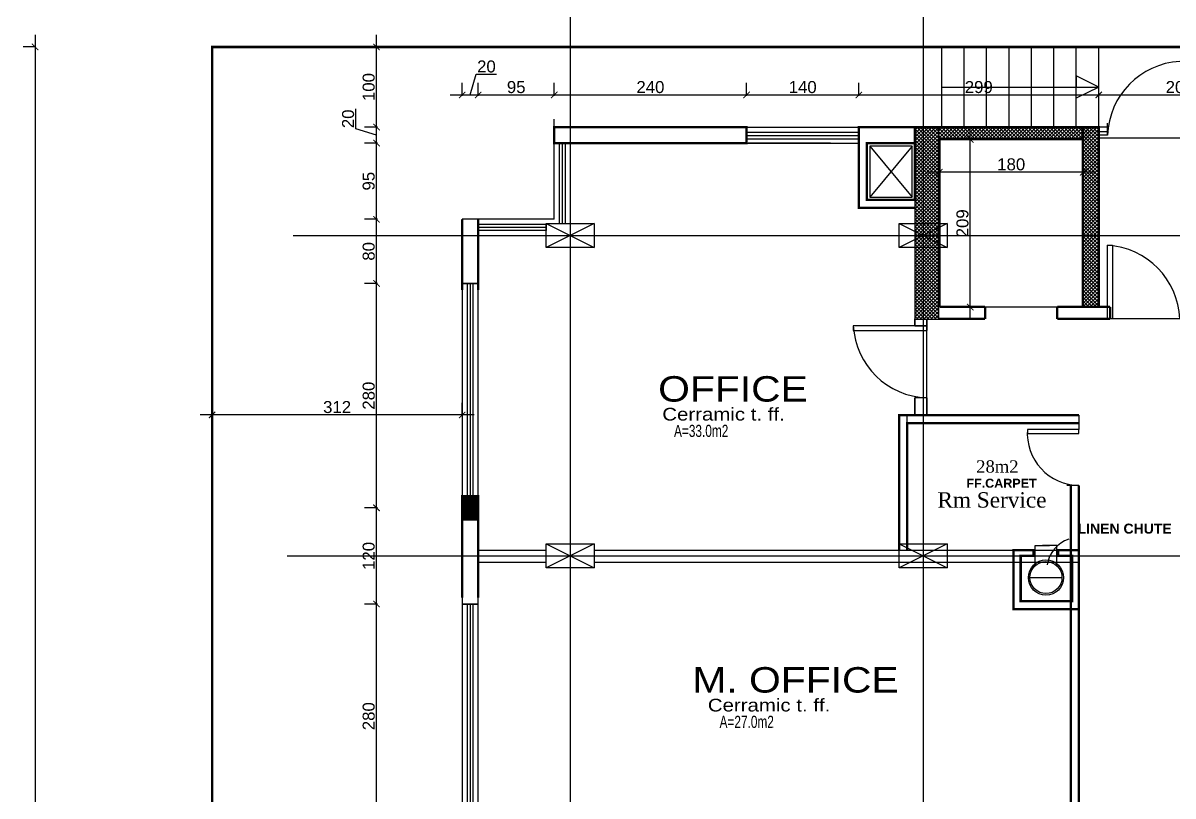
# Model space of a CAD drawing. Extents: x 250879 to 348495, y -51522 to -9360.
# Drawn here: x 316055 to 317490, y -41272 to -40307 of the extents above; entities that cross this region are included whole.
import ezdxf

# ---------------------------------------------------------------- set-up
doc = ezdxf.new("R2010")
doc.units = 0
doc.layers.get('0').update_dxf_attribs({"linetype": 'CONTINUOUS'})
doc.layers.get('DEFPOINTS').update_dxf_attribs({"color": 9, "linetype": 'CONTINUOUS'})
doc.layers.add('A-text finishing', color=6, linetype='CONTINUOUS', lineweight=13)
doc.layers.add('A-text function', color=30, linetype='CONTINUOUS', lineweight=20)
for name, color, linetype in [('AXIS', 1, 'CONTINUOUS'), ('COLUMN', 5, 'CONTINUOUS'), ('FURNITURE', 4, 'CONTINUOUS'), ('HATCH', 8, 'CONTINUOUS'), ('TEXT', 3, 'CONTINUOUS'), ('WALL', 7, 'CONTINUOUS'), ('WALL1', 2, 'CONTINUOUS')]:
    doc.layers.add(name, color=color, linetype=linetype)
doc.styles.add('ARIAL', font='BOD_CR.TTF', dxfattribs={"width": 1.199999999999999})
doc.styles.get("Standard").update_dxf_attribs({"font": 'sanss___.ttf', "height": 15})
doc.styles.add('style2', font='romantic.ttf', dxfattribs={"height": 50})
doc.styles.add('STYLE4', font='arialbd.ttf', dxfattribs={"height": 0.2})
doc.dimstyles.new('STANDARD$0', dxfattribs={"dimscale": 0, "dimtxt": 12, "dimasz": 8, "dimexe": 15, "dimexo": 0.0625, "dimgap": 2, "dimtad": 1, "dimdec": 0, "dimzin": 0, "dimdsep": 46, "dimtxsty": 'Standard', "dimblk1": 'ARCHTICK', "dimblk2": 'ARCHTICK', "dimsah": 1, "dimcen": 0.09, "dimdle": 15, "dimclrd": 3, "dimclre": 3, "dimclrt": 3, "dimazin": 0, "dimtfac": 1, "dimtdec": 0, "dimtofl": 0, "dimtmove": 1, "dimatfit": 3, "dimldrblk": 'ARCHTICK', "dimfxl": 1.045499999999997, "dimfxlon": 1, "dimtolj": 1, "dimtzin": 0, "dimarcsym": 0})

# ---------------------------------------------------------------- blocks, each defined once
blk = doc.blocks.new('COLUMN')
at = {"layer": 'AXIS'}
for p, q in [((236924.6994773077, -9644.256519553426), (236984.6994773077, -9674.256519553426)), ((236984.6994773077, -9644.256519553426), (236924.6994773077, -9674.256519553426))]:
    blk.add_line(p, q, dxfattribs=at)
at = {"layer": 'COLUMN'}
blk.add_lwpolyline([(236924.6994773077, -9644.256519553426), (236984.6994773077, -9644.256519553426), (236984.6994773077, -9674.256519553426), (236924.6994773077, -9674.256519553426)], close=True, dxfattribs=at)
blk = doc.blocks.new('AXISG')
at = {"layer": 'AXIS'}
for p, q in [((305954.8837600994, -19949.16446858895), (305954.8837600994, -23524.12586554483)), ((306395.3606382518, -19949.16446858895), (306395.3606382518, -23531.69156735711)), ((305609.1874572025, -20292.8329642961), (307936.9012656476, -20292.8329642961)), ((305601.3768088833, -20692.8329642961), (307936.9012656476, -20692.8329642961))]:
    blk.add_line(p, q, dxfattribs=at)
at = {"layer": 'WALL', "linetype": 'Continuous'}
for p in [(69000.18428279168, -10633.57644474268), (69440.66116094415, -10633.57644474268), (69000.18428279168, -11033.57644474268), (69440.66116094415, -11033.57644474268)]:
    blk.add_blockref('COLUMN', p, dxfattribs=at)
blk = doc.blocks.new('_ARCHTICK')
at = {"color": 0, "linetype": 'ByBlock', "const_width": 0.15}
blk.add_lwpolyline([(-0.5, -0.5), (0.5, 0.5)], dxfattribs=at)
blk = doc.blocks.new('*D1648')
at = {"layer": 'DEFPOINTS', "color": 0, "linetype": 'Continuous', "transparency": 16777216}
for p in [(317227.9856505175, -40452.35892066053), (317237.1941609024, -40452.35892066053), (317227.9856505175, -40661.41384755042)]:
    blk.add_point(p, dxfattribs=at)
at = {"layer": 'WALL', "color": 3, "linetype": 'Continuous', "lineweight": -2, "transparency": 16777216}
for p, q in [((317237.1941609024, -40676.41384755042), (317237.1941609024, -40437.35892066053)), ((317236.1486609024, -40452.35892066053), (317252.1941609024, -40452.35892066053)), ((317236.1486609024, -40661.41384755042), (317252.1941609024, -40661.41384755042))]:
    blk.add_line(p, q, dxfattribs=at)
at = {"layer": 'WALL', "color": 3, "linetype": 'Continuous', "lineweight": -2, "transparency": 16777216, "xscale": 8, "yscale": 8, "zscale": 8}
for p, rotation in [((317237.1941609024, -40452.35892066053), 90), ((317237.1941609024, -40661.41384755042), 270)]:
    blk.add_blockref('_ARCHTICK', p, dxfattribs=dict(at, rotation=rotation))
at = {"layer": 'WALL', "color": 3, "linetype": 'Continuous', "transparency": 16777216, "insert": (317227.4678234538, -40556.88638410543), "char_height": 15, "attachment_point": 5, "rotation": 90}
blk.add_mtext('\\A1;209', dxfattribs=at)
blk = doc.blocks.new('*D1649')
at = {"layer": 'DEFPOINTS', "color": 0, "linetype": 'Continuous', "transparency": 16777216}
for p in [(317198.3882890585, -40483.25682378446), (317198.3882890585, -40493.11784974261), (317378.1564655611, -40483.25682378446)]:
    blk.add_point(p, dxfattribs=at)
at = {"layer": 'WALL', "color": 3, "linetype": 'Continuous', "lineweight": -2, "transparency": 16777216}
for p, q in [((317393.1564655611, -40493.11784974261), (317183.3882890585, -40493.11784974261)), ((317198.3882890585, -40492.07234974261), (317198.3882890585, -40508.11784974261)), ((317378.1564655611, -40492.07234974261), (317378.1564655611, -40508.11784974261))]:
    blk.add_line(p, q, dxfattribs=at)
at = {"layer": 'WALL', "color": 3, "linetype": 'Continuous', "lineweight": -2, "transparency": 16777216, "xscale": 8, "yscale": 8, "zscale": 8, "rotation": 180}
blk.add_blockref('_ARCHTICK', (317198.3882890585, -40493.11784974261), dxfattribs=at)
at = {"layer": 'WALL', "color": 3, "linetype": 'Continuous', "lineweight": -2, "transparency": 16777216, "xscale": 8, "yscale": 8, "zscale": 8}
blk.add_blockref('_ARCHTICK', (317378.1564655611, -40493.11784974261), dxfattribs=at)
at = {"layer": 'WALL', "color": 3, "linetype": 'Continuous', "transparency": 16777216, "insert": (317288.2723773098, -40483.39151229405), "char_height": 15, "attachment_point": 5}
blk.add_mtext('\\A1;180', dxfattribs=at)
blk = doc.blocks.new('*D23')
at = {"layer": 'DEFPOINTS', "color": 0, "linetype": 'Continuous', "transparency": 16777216}
for p in [(157318.4182129309, -32835.69352747884), (157097.4074826122, -36546.69352747884), (157318.4182129309, -36546.69352747884)]:
    blk.add_point(p, dxfattribs=at)
at = {"layer": 'WALL', "color": 3, "linetype": 'Continuous', "lineweight": -2, "transparency": 16777216}
for p, q in [((157097.4074826122, -32820.69352747884), (157097.4074826122, -36561.69352747884)), ((157098.4529826122, -32835.69352747884), (157082.4074826122, -32835.69352747884)), ((157098.4529826122, -36546.69352747884), (157082.4074826122, -36546.69352747884))]:
    blk.add_line(p, q, dxfattribs=at)
at = {"layer": 'WALL', "color": 3, "linetype": 'Continuous', "lineweight": -2, "transparency": 16777216, "xscale": 8, "yscale": 8, "zscale": 8}
for p, rotation in [((157097.4074826122, -32835.69352747884), 90), ((157097.4074826122, -36546.69352747884), 270)]:
    blk.add_blockref('_ARCHTICK', p, dxfattribs=dict(at, rotation=rotation))
at = {"layer": 'WALL', "color": 3, "linetype": 'Continuous', "transparency": 16777216, "insert": (157087.6708570978, -34691.19352747881), "char_height": 15, "attachment_point": 5, "rotation": 90}
blk.add_mtext('\\A1;3711', dxfattribs=at)
blk = doc.blocks.new('*D1758')
at = {"layer": 'DEFPOINTS', "color": 0, "linetype": 'Continuous', "transparency": 16777216}
for p in [(316290.7950943215, -40796.00127668099), (316290.7950943215, -40797.49291536831), (316602.8991116608, -40797.49291536831)]:
    blk.add_point(p, dxfattribs=at)
at = {"layer": 'WALL', "color": 3, "linetype": 'Continuous', "lineweight": -2, "transparency": 16777216}
for p, q in [((316290.7950943215, -40797.04677668099), (316290.7950943215, -40781.00127668099)), ((316602.8991116608, -40797.04677668099), (316602.8991116608, -40781.00127668099)), ((316617.8991116608, -40796.00127668099), (316275.7950943215, -40796.00127668099))]:
    blk.add_line(p, q, dxfattribs=at)
at = {"layer": 'WALL', "color": 3, "linetype": 'Continuous', "lineweight": -2, "transparency": 16777216, "xscale": 8, "yscale": 8, "zscale": 8, "rotation": 180}
blk.add_blockref('_ARCHTICK', (316290.7950943215, -40796.00127668099), dxfattribs=at)
at = {"layer": 'WALL', "color": 3, "linetype": 'Continuous', "lineweight": -2, "transparency": 16777216, "xscale": 8, "yscale": 8, "zscale": 8}
blk.add_blockref('_ARCHTICK', (316602.8991116608, -40796.00127668099), dxfattribs=at)
at = {"layer": 'WALL', "color": 3, "linetype": 'Continuous', "transparency": 16777216, "insert": (316446.8471029912, -40786.26465116659), "char_height": 15, "attachment_point": 5}
blk.add_mtext('\\A1;312', dxfattribs=at)
blk = doc.blocks.new('*D1790')
at = {"layer": 'DEFPOINTS', "color": 0, "linetype": 'Continuous', "transparency": 16777216}
for p in [(316496.0430378108, -41031.99816644727), (316602.8991116615, -41031.99816644727), (316602.8991116611, -41311.99816644727)]:
    blk.add_point(p, dxfattribs=at)
at = {"layer": 'WALL', "color": 3, "linetype": 'Continuous', "lineweight": -2, "transparency": 16777216}
for p, q in [((316496.0430378108, -41326.99816644727), (316496.0430378108, -41016.99816644727)), ((316497.0885378108, -41031.99816644727), (316481.0430378108, -41031.99816644727)), ((316497.0885378108, -41311.99816644727), (316481.0430378108, -41311.99816644727))]:
    blk.add_line(p, q, dxfattribs=at)
at = {"layer": 'WALL', "color": 3, "linetype": 'Continuous', "lineweight": -2, "transparency": 16777216, "xscale": 8, "yscale": 8, "zscale": 8}
for p, rotation in [((316496.0430378108, -41031.99816644727), 90), ((316496.0430378108, -41311.99816644727), 270)]:
    blk.add_blockref('_ARCHTICK', p, dxfattribs=dict(at, rotation=rotation))
at = {"layer": 'WALL', "color": 3, "linetype": 'Continuous', "transparency": 16777216, "insert": (316486.3167003622, -41171.99816644721), "char_height": 15, "attachment_point": 5, "rotation": 90}
blk.add_mtext('\\A1;280', dxfattribs=at)
blk = doc.blocks.new('*D1791')
at = {"layer": 'DEFPOINTS', "color": 0, "linetype": 'Continuous', "transparency": 16777216}
for p in [(316496.0430378108, -40911.99816644727), (316602.8991116618, -40911.99816644727), (316602.8991116615, -41031.99816644727)]:
    blk.add_point(p, dxfattribs=at)
at = {"layer": 'WALL', "color": 3, "linetype": 'Continuous', "lineweight": -2, "transparency": 16777216}
for p, q in [((316496.0430378108, -41046.99816644727), (316496.0430378108, -40896.99816644727)), ((316497.0885378108, -40911.99816644727), (316481.0430378108, -40911.99816644727)), ((316497.0885378108, -41031.99816644727), (316481.0430378108, -41031.99816644727))]:
    blk.add_line(p, q, dxfattribs=at)
at = {"layer": 'WALL', "color": 3, "linetype": 'Continuous', "lineweight": -2, "transparency": 16777216, "xscale": 8, "yscale": 8, "zscale": 8}
for p, rotation in [((316496.0430378108, -40911.99816644727), 90), ((316496.0430378108, -41031.99816644727), 270)]:
    blk.add_blockref('_ARCHTICK', p, dxfattribs=dict(at, rotation=rotation))
at = {"layer": 'WALL', "color": 3, "linetype": 'Continuous', "transparency": 16777216, "insert": (316486.3167003622, -40971.99816644721), "char_height": 15, "attachment_point": 5, "rotation": 90}
blk.add_mtext('\\A1;120', dxfattribs=at)
blk = doc.blocks.new('*D1792')
at = {"layer": 'DEFPOINTS', "color": 0, "linetype": 'Continuous', "transparency": 16777216}
for p in [(316496.0430378108, -40631.99816644727), (316602.8991116622, -40631.99816644727), (316602.8991116618, -40911.99816644727)]:
    blk.add_point(p, dxfattribs=at)
at = {"layer": 'WALL', "color": 3, "linetype": 'Continuous', "lineweight": -2, "transparency": 16777216}
for p, q in [((316496.0430378108, -40926.99816644727), (316496.0430378108, -40616.99816644727)), ((316497.0885378108, -40631.99816644727), (316481.0430378108, -40631.99816644727)), ((316497.0885378108, -40911.99816644727), (316481.0430378108, -40911.99816644727))]:
    blk.add_line(p, q, dxfattribs=at)
at = {"layer": 'WALL', "color": 3, "linetype": 'Continuous', "lineweight": -2, "transparency": 16777216, "xscale": 8, "yscale": 8, "zscale": 8}
for p, rotation in [((316496.0430378108, -40631.99816644727), 90), ((316496.0430378108, -40911.99816644727), 270)]:
    blk.add_blockref('_ARCHTICK', p, dxfattribs=dict(at, rotation=rotation))
at = {"layer": 'WALL', "color": 3, "linetype": 'Continuous', "transparency": 16777216, "insert": (316486.3167003622, -40771.99816644721), "char_height": 15, "attachment_point": 5, "rotation": 90}
blk.add_mtext('\\A1;280', dxfattribs=at)
blk = doc.blocks.new('*D1793')
at = {"layer": 'DEFPOINTS', "color": 0, "linetype": 'Continuous', "transparency": 16777216}
for p in [(316496.0430378108, -40551.83358018238), (316602.8991116608, -40551.83358018238), (316602.8991116622, -40631.99816644727)]:
    blk.add_point(p, dxfattribs=at)
at = {"layer": 'WALL', "color": 3, "linetype": 'Continuous', "lineweight": -2, "transparency": 16777216}
for p, q in [((316496.0430378108, -40646.99816644727), (316496.0430378108, -40536.83358018238)), ((316497.0885378108, -40551.83358018238), (316481.0430378108, -40551.83358018238)), ((316497.0885378108, -40631.99816644727), (316481.0430378108, -40631.99816644727))]:
    blk.add_line(p, q, dxfattribs=at)
at = {"layer": 'WALL', "color": 3, "linetype": 'Continuous', "lineweight": -2, "transparency": 16777216, "xscale": 8, "yscale": 8, "zscale": 8}
for p, rotation in [((316496.0430378108, -40551.83358018238), 90), ((316496.0430378108, -40631.99816644727), 270)]:
    blk.add_blockref('_ARCHTICK', p, dxfattribs=dict(at, rotation=rotation))
at = {"layer": 'WALL', "color": 3, "linetype": 'Continuous', "transparency": 16777216, "insert": (316486.3167003622, -40591.91587331477), "char_height": 15, "attachment_point": 5, "rotation": 90}
blk.add_mtext('\\A1;80', dxfattribs=at)
blk = doc.blocks.new('*D1794')
at = {"layer": 'DEFPOINTS', "color": 0, "linetype": 'Continuous', "transparency": 16777216}
for p in [(316496.0430378108, -40456.8335801826), (316717.899111661, -40456.8335801826), (316602.8991116608, -40551.83358018238)]:
    blk.add_point(p, dxfattribs=at)
at = {"layer": 'WALL', "color": 3, "linetype": 'Continuous', "lineweight": -2, "transparency": 16777216}
for p, q in [((316496.0430378108, -40566.83358018238), (316496.0430378108, -40441.8335801826)), ((316497.0885378108, -40456.8335801826), (316481.0430378108, -40456.8335801826)), ((316497.0885378108, -40551.83358018238), (316481.0430378108, -40551.83358018238))]:
    blk.add_line(p, q, dxfattribs=at)
at = {"layer": 'WALL', "color": 3, "linetype": 'Continuous', "lineweight": -2, "transparency": 16777216, "xscale": 8, "yscale": 8, "zscale": 8}
for p, rotation in [((316496.0430378108, -40456.8335801826), 90), ((316496.0430378108, -40551.83358018238), 270)]:
    blk.add_blockref('_ARCHTICK', p, dxfattribs=dict(at, rotation=rotation))
at = {"layer": 'WALL', "color": 3, "linetype": 'Continuous', "transparency": 16777216, "insert": (316486.3167003622, -40504.33358018244), "char_height": 15, "attachment_point": 5, "rotation": 90}
blk.add_mtext('\\A1;95', dxfattribs=at)
blk = doc.blocks.new('*D1795')
at = {"layer": 'DEFPOINTS', "color": 0, "linetype": 'Continuous', "transparency": 16777216}
for p in [(316496.0430378108, -40436.83358018252), (316717.899111661, -40436.83358018252), (316717.899111661, -40456.8335801826)]:
    blk.add_point(p, dxfattribs=at)
at = {"layer": 'WALL', "color": 3, "linetype": 'Continuous', "lineweight": -2, "transparency": 16777216}
for p, q in [((316470.3167003622, -40439.11567894799), (316470.3167003622, -40413.92226331013)), ((316496.0430378108, -40471.8335801826), (316496.0430378108, -40421.83358018252)), ((316496.0430378108, -40446.83358018256), (316470.3167003622, -40439.11567894799)), ((316497.0885378108, -40436.83358018252), (316481.0430378108, -40436.83358018252)), ((316497.0885378108, -40456.8335801826), (316481.0430378108, -40456.8335801826))]:
    blk.add_line(p, q, dxfattribs=at)
at = {"layer": 'WALL', "color": 3, "linetype": 'Continuous', "lineweight": -2, "transparency": 16777216, "xscale": 8, "yscale": 8, "zscale": 8}
for p, rotation in [((316496.0430378108, -40436.83358018252), 90), ((316496.0430378108, -40456.8335801826), 270)]:
    blk.add_blockref('_ARCHTICK', p, dxfattribs=dict(at, rotation=rotation))
at = {"layer": 'WALL', "color": 3, "linetype": 'Continuous', "transparency": 16777216, "insert": (316460.5903629136, -40426.51897112901), "char_height": 15, "attachment_point": 5, "rotation": 90}
blk.add_mtext('\\A1;20', dxfattribs=at)
blk = doc.blocks.new('*D1796')
at = {"layer": 'DEFPOINTS', "color": 0, "linetype": 'Continuous', "transparency": 16777216}
for p in [(316496.0430378108, -40336.8335801827), (316628.0961344793, -40336.8335801827), (316717.899111661, -40436.83358018252)]:
    blk.add_point(p, dxfattribs=at)
at = {"layer": 'WALL', "color": 3, "linetype": 'Continuous', "lineweight": -2, "transparency": 16777216}
for p, q in [((316496.0430378108, -40451.83358018252), (316496.0430378108, -40321.8335801827)), ((316497.0885378108, -40336.8335801827), (316481.0430378108, -40336.8335801827)), ((316497.0885378108, -40436.83358018252), (316481.0430378108, -40436.83358018252))]:
    blk.add_line(p, q, dxfattribs=at)
at = {"layer": 'WALL', "color": 3, "linetype": 'Continuous', "lineweight": -2, "transparency": 16777216, "xscale": 8, "yscale": 8, "zscale": 8}
for p, rotation in [((316496.0430378108, -40336.8335801827), 90), ((316496.0430378108, -40436.83358018252), 270)]:
    blk.add_blockref('_ARCHTICK', p, dxfattribs=dict(at, rotation=rotation))
at = {"layer": 'WALL', "color": 3, "linetype": 'Continuous', "transparency": 16777216, "insert": (316486.3167003622, -40386.83358018256), "char_height": 15, "attachment_point": 5, "rotation": 90}
blk.add_mtext('\\A1;100', dxfattribs=at)
blk = doc.blocks.new('*D1797')
at = {"layer": 'DEFPOINTS', "color": 0, "linetype": 'Continuous', "transparency": 16777216}
for p in [(316622.8991116622, -40396.68638976718), (316602.8991116622, -40551.83358018089), (316622.8991116622, -40551.83358018077)]:
    blk.add_point(p, dxfattribs=at)
at = {"layer": 'WALL', "color": 3, "linetype": 'Continuous', "lineweight": -2, "transparency": 16777216}
for p, q in [((316612.8991116622, -40396.68638976718), (316620.6170128967, -40370.96005231862)), ((316620.6170128967, -40370.96005231862), (316645.8104285346, -40370.96005231862)), ((316602.8991116622, -40397.73188976718), (316602.8991116622, -40381.68638976718)), ((316622.8991116622, -40397.73188976718), (316622.8991116622, -40381.68638976718)), ((316587.8991116622, -40396.68638976718), (316637.8991116622, -40396.68638976718))]:
    blk.add_line(p, q, dxfattribs=at)
at = {"layer": 'WALL', "color": 3, "linetype": 'Continuous', "lineweight": -2, "transparency": 16777216, "xscale": 8, "yscale": 8, "zscale": 8, "rotation": 180}
blk.add_blockref('_ARCHTICK', (316602.8991116622, -40396.68638976718), dxfattribs=at)
at = {"layer": 'WALL', "color": 3, "linetype": 'Continuous', "lineweight": -2, "transparency": 16777216, "xscale": 8, "yscale": 8, "zscale": 8}
blk.add_blockref('_ARCHTICK', (316622.8991116622, -40396.68638976718), dxfattribs=at)
at = {"layer": 'WALL', "color": 3, "linetype": 'Continuous', "transparency": 16777216, "insert": (316633.2137207157, -40361.23371487005), "char_height": 15, "attachment_point": 5}
blk.add_mtext('\\A1;20', dxfattribs=at)
blk = doc.blocks.new('*D1798')
at = {"layer": 'DEFPOINTS', "color": 0, "linetype": 'Continuous', "transparency": 16777216}
for p in [(316717.899111661, -40396.68638976718), (316717.899111661, -40436.83358018252), (316622.8991116622, -40551.83358018077)]:
    blk.add_point(p, dxfattribs=at)
at = {"layer": 'WALL', "color": 3, "linetype": 'Continuous', "lineweight": -2, "transparency": 16777216}
for p, q in [((316622.8991116622, -40397.73188976718), (316622.8991116622, -40381.68638976718)), ((316717.899111661, -40397.73188976718), (316717.899111661, -40381.68638976718)), ((316607.8991116622, -40396.68638976718), (316732.899111661, -40396.68638976718))]:
    blk.add_line(p, q, dxfattribs=at)
at = {"layer": 'WALL', "color": 3, "linetype": 'Continuous', "lineweight": -2, "transparency": 16777216, "xscale": 8, "yscale": 8, "zscale": 8, "rotation": 180}
blk.add_blockref('_ARCHTICK', (316622.8991116622, -40396.68638976718), dxfattribs=at)
at = {"layer": 'WALL', "color": 3, "linetype": 'Continuous', "lineweight": -2, "transparency": 16777216, "xscale": 8, "yscale": 8, "zscale": 8}
blk.add_blockref('_ARCHTICK', (316717.899111661, -40396.68638976718), dxfattribs=at)
at = {"layer": 'WALL', "color": 3, "linetype": 'Continuous', "transparency": 16777216, "insert": (316670.3991116616, -40386.96005231862), "char_height": 15, "attachment_point": 5}
blk.add_mtext('\\A1;95', dxfattribs=at)
blk = doc.blocks.new('*D1799')
at = {"layer": 'DEFPOINTS', "color": 0, "linetype": 'Continuous', "transparency": 16777216}
for p in [(316957.8991116608, -40396.68638976718), (316717.899111661, -40436.83358018252), (316957.8991116608, -40436.83358018252)]:
    blk.add_point(p, dxfattribs=at)
at = {"layer": 'WALL', "color": 3, "linetype": 'Continuous', "lineweight": -2, "transparency": 16777216}
for p, q in [((316717.899111661, -40397.73188976718), (316717.899111661, -40381.68638976718)), ((316957.8991116608, -40397.73188976718), (316957.8991116608, -40381.68638976718)), ((316702.899111661, -40396.68638976718), (316972.8991116608, -40396.68638976718))]:
    blk.add_line(p, q, dxfattribs=at)
at = {"layer": 'WALL', "color": 3, "linetype": 'Continuous', "lineweight": -2, "transparency": 16777216, "xscale": 8, "yscale": 8, "zscale": 8, "rotation": 180}
blk.add_blockref('_ARCHTICK', (316717.899111661, -40396.68638976718), dxfattribs=at)
at = {"layer": 'WALL', "color": 3, "linetype": 'Continuous', "lineweight": -2, "transparency": 16777216, "xscale": 8, "yscale": 8, "zscale": 8}
blk.add_blockref('_ARCHTICK', (316957.8991116608, -40396.68638976718), dxfattribs=at)
at = {"layer": 'WALL', "color": 3, "linetype": 'Continuous', "transparency": 16777216, "insert": (316837.8991116609, -40386.96005231862), "char_height": 15, "attachment_point": 5}
blk.add_mtext('\\A1;240', dxfattribs=at)
blk = doc.blocks.new('*D1800')
at = {"layer": 'DEFPOINTS', "color": 0, "linetype": 'Continuous', "transparency": 16777216}
for p in [(317098.0468172811, -40396.68638976718), (316957.8991116608, -40436.83358018252), (317098.0468172811, -40436.83358018252)]:
    blk.add_point(p, dxfattribs=at)
at = {"layer": 'WALL', "color": 3, "linetype": 'Continuous', "lineweight": -2, "transparency": 16777216}
for p, q in [((316957.8991116608, -40397.73188976718), (316957.8991116608, -40381.68638976718)), ((317098.0468172811, -40397.73188976718), (317098.0468172811, -40381.68638976718)), ((316942.8991116608, -40396.68638976718), (317113.0468172811, -40396.68638976718))]:
    blk.add_line(p, q, dxfattribs=at)
at = {"layer": 'WALL', "color": 3, "linetype": 'Continuous', "lineweight": -2, "transparency": 16777216, "xscale": 8, "yscale": 8, "zscale": 8, "rotation": 180}
blk.add_blockref('_ARCHTICK', (316957.8991116608, -40396.68638976718), dxfattribs=at)
at = {"layer": 'WALL', "color": 3, "linetype": 'Continuous', "lineweight": -2, "transparency": 16777216, "xscale": 8, "yscale": 8, "zscale": 8}
blk.add_blockref('_ARCHTICK', (317098.0468172811, -40396.68638976718), dxfattribs=at)
at = {"layer": 'WALL', "color": 3, "linetype": 'Continuous', "transparency": 16777216, "insert": (317027.972964471, -40386.96005231862), "char_height": 15, "attachment_point": 5}
blk.add_mtext('\\A1;140', dxfattribs=at)
blk = doc.blocks.new('*D1801')
at = {"layer": 'DEFPOINTS', "color": 0, "linetype": 'Continuous', "transparency": 16777216}
for p in [(317397.5240856241, -40396.68638976718), (317098.0468172811, -40436.83358018252), (317397.5240856241, -40436.83358018252)]:
    blk.add_point(p, dxfattribs=at)
at = {"layer": 'WALL', "color": 3, "linetype": 'Continuous', "lineweight": -2, "transparency": 16777216}
for p, q in [((317098.0468172811, -40397.73188976718), (317098.0468172811, -40381.68638976718)), ((317397.5240856241, -40397.73188976718), (317397.5240856241, -40381.68638976718)), ((317083.0468172811, -40396.68638976718), (317412.5240856241, -40396.68638976718))]:
    blk.add_line(p, q, dxfattribs=at)
at = {"layer": 'WALL', "color": 3, "linetype": 'Continuous', "lineweight": -2, "transparency": 16777216, "xscale": 8, "yscale": 8, "zscale": 8, "rotation": 180}
blk.add_blockref('_ARCHTICK', (317098.0468172811, -40396.68638976718), dxfattribs=at)
at = {"layer": 'WALL', "color": 3, "linetype": 'Continuous', "lineweight": -2, "transparency": 16777216, "xscale": 8, "yscale": 8, "zscale": 8}
blk.add_blockref('_ARCHTICK', (317397.5240856241, -40396.68638976718), dxfattribs=at)
at = {"layer": 'WALL', "color": 3, "linetype": 'Continuous', "transparency": 16777216, "insert": (317247.7854514526, -40386.96005231862), "char_height": 15, "attachment_point": 5}
blk.add_mtext('\\A1;299', dxfattribs=at)
blk = doc.blocks.new('*D1802')
at = {"layer": 'DEFPOINTS', "color": 0, "linetype": 'Continuous', "transparency": 16777216}
for p in [(317599.5468172811, -40396.68638976718), (317397.5240856241, -40436.83358018252), (317599.5468172811, -40436.83358018252)]:
    blk.add_point(p, dxfattribs=at)
at = {"layer": 'WALL', "color": 3, "linetype": 'Continuous', "lineweight": -2, "transparency": 16777216}
for p, q in [((317397.5240856241, -40397.73188976718), (317397.5240856241, -40381.68638976718)), ((317599.5468172811, -40397.73188976718), (317599.5468172811, -40381.68638976718)), ((317382.5240856241, -40396.68638976718), (317614.5468172811, -40396.68638976718))]:
    blk.add_line(p, q, dxfattribs=at)
at = {"layer": 'WALL', "color": 3, "linetype": 'Continuous', "lineweight": -2, "transparency": 16777216, "xscale": 8, "yscale": 8, "zscale": 8, "rotation": 180}
blk.add_blockref('_ARCHTICK', (317397.5240856241, -40396.68638976718), dxfattribs=at)
at = {"layer": 'WALL', "color": 3, "linetype": 'Continuous', "lineweight": -2, "transparency": 16777216, "xscale": 8, "yscale": 8, "zscale": 8}
blk.add_blockref('_ARCHTICK', (317599.5468172811, -40396.68638976718), dxfattribs=at)
at = {"layer": 'WALL', "color": 3, "linetype": 'Continuous', "transparency": 16777216, "insert": (317498.5354514526, -40386.96005231862), "char_height": 15, "attachment_point": 5}
blk.add_mtext('\\A1;202', dxfattribs=at)
blk = doc.blocks.new('site77')
at = {"layer": 'WALL', "linetype": 'Continuous', "const_width": 3}
blk.add_lwpolyline([(159633.4182129309, -32835.69352747884), (157318.4182129309, -32835.69352747884), (157318.4182129309, -36546.69352747884), (159235.4182129309, -36546.69352747884)], dxfattribs=at)
at = {"layer": 'WALL', "linetype": 'Continuous'}
dim = blk.add_linear_dim(base=(157097.4074826122, -36546.69352747884), p1=(157318.4182129309, -32835.69352747884), p2=(157318.4182129309, -36546.69352747884), angle=90, dimstyle='STANDARD$0', override={"dimscale": 1}, dxfattribs=at)
dim.commit()
dim.dimension.update_dxf_attribs({"geometry": '*D23', "text_midpoint": (157087.6708570978, -34691.19352747881)})

msp = doc.modelspace()

# ---------------------------------------------------------------- hatches: boundary and pattern name
at = {"layer": 'AXIS'}
h = msp.add_hatch(dxfattribs=at)
h.set_pattern_fill('ANSI37', color=256, style=0)
h.set_pattern_definition([(135, (597685.0429101845, -20279.16520215265), (2.245064030267288, 2.245064030267288), []), (45.00000000000001, (597685.0429101845, -20279.16520215265), (2.245064030267288, -2.245064030267288), [])])
h.paths.add_polyline_path([(317198.0468172812, -40676.52944261944), (317198.0468172812, -40436.8335801827), (317168.0468172812, -40436.8335801827), (317168.0468172812, -40676.52944261944)])
h = msp.add_hatch(dxfattribs=at)
h.set_pattern_fill('ANSI37', color=256, style=0)
h.set_pattern_definition([(45, (37312.02799272072, -20279.16520215265), (-2.245064030267288, 2.245064030267288), []), (135, (37312.02799272072, -20279.16520215265), (-2.245064030267288, -2.245064030267288), [])])
h.paths.add_polyline_path([(317386.5240856241, -40436.8335801827), (317198.0468172812, -40436.83358018269), (317198.0468172812, -40571.99816644875), (317198.8098298299, -40571.99816644875), (317198.8098298299, -40451.8335801827), (317386.5240856241, -40451.8335801827)])
h = msp.add_hatch(dxfattribs=at)
h.set_pattern_fill('ANSI37', color=256, style=0)
h.set_pattern_definition([(45, (37303.02799272072, -20279.16520215265), (-2.245064030267288, 2.245064030267288), []), (135, (37303.02799272072, -20279.16520215265), (-2.245064030267288, -2.245064030267288), [])])
h.paths.add_polyline_path([(317397.5240856241, -40436.8335801827), (317377.5240856241, -40436.8335801827), (317377.5240856241, -40451.8335801827), (317397.5240856241, -40451.8335801827)])
h.paths.add_polyline_path([(317392.5240856241, -40451.8335801827), (317377.5240856241, -40451.8335801827), (317377.5240856241, -40571.99816644875), (317392.5240856241, -40571.99816644875)])
h.paths.add_polyline_path([(317397.5240856241, -40456.8335801827), (317397.5240856241, -40451.8335801827), (317392.5240856241, -40451.8335801827), (317392.5240856241, -40571.99816644875), (317397.5240856241, -40571.99816644874)])
h.paths.add_polyline_path([(317397.5240856241, -40571.99816644875), (317392.5240856241, -40571.99816644875), (317392.5240856241, -40661.26470222425), (317397.5240856241, -40661.26470222426)])
h.paths.add_polyline_path([(317392.5240856241, -40571.99816644875), (317377.5240856241, -40571.99816644874), (317377.5240856241, -40661.26470222425), (317392.5240856241, -40661.26470222425)])

# ---------------------------------------------------------------- linework, layer by layer
for p, q in [((316737.8991116608, -39780.65993761762), (316737.8991116608, -43803.29106769748)), ((317178.3759898133, -39780.65993761762), (317178.3759898133, -43810.85676950975)), ((317164.7510341105, -40460.44577980888), (317111.6805406794, -40524.16440517976)), ((317111.6805406794, -40460.44577980888), (317164.7510341105, -40524.16440517976)), ((316623.5308958551, -40571.99816644875), (318719.916617209, -40571.99816644875)), ((316623.5308958551, -40971.99816644875), (318719.916617209, -40971.99816644875))]:
    msp.add_line(p, q, dxfattribs=at)
at = {"layer": 'COLUMN'}
msp.add_lwpolyline([(317198.0468172812, -40676.52944261944), (317198.0468172812, -40436.8335801827), (317168.0468172812, -40436.8335801827), (317168.0468172812, -40676.52944261944)], close=True, dxfattribs=at)
at = {"layer": 'FURNITURE'}
for p, q in [((317201.5240856241, -40436.8335801827), (317201.5240856241, -40336.8335801827)), ((317229.5240856241, -40436.8335801827), (317229.5240856241, -40336.8335801827)), ((317257.5240856241, -40436.8335801827), (317257.5240856241, -40336.8335801827)), ((317285.5240856241, -40436.8335801827), (317285.5240856241, -40336.8335801827)), ((317313.5240856241, -40436.8335801827), (317313.5240856241, -40336.8335801827)), ((317341.5240856241, -40436.8335801827), (317341.5240856241, -40336.8335801827)), ((317369.5240856241, -40436.8335801827), (317369.5240856241, -40336.8335801827)), ((317397.5240856241, -40436.8335801827), (317397.5240856241, -40336.8335801827)), ((317408.5354514526, -40446.83358018248), (317408.5354514526, -40431.8335801826)), ((317408.5354514526, -40446.83358018242), (317408.5354514526, -40431.8335801826)), ((317409.4272764224, -40436.83358018269), (317406.5721005004, -40436.8335801827)), ((317408.5354514525, -40436.83358018428), (317409.4272764222, -40436.83358018426)), ((317255.711274811, -40661.26470222425), (317345.711274811, -40661.26470222425)), ((317411.7244652623, -40676.26470222411), (317411.7244652623, -40661.26470222422)), ((317411.7244652623, -40676.26470222405), (317411.7244652623, -40661.26470222422)), ((317498.5354514525, -40676.26470222428), (317411.7244652623, -40676.26470222405)), ((317183.046817281, -40684.74001062787), (317091.0834663288, -40684.7400106279)), ((317183.0468172826, -40774.74001062794), (317183.046817281, -40684.74001062787)), ((317183.0468172808, -40774.74001062786), (317168.0468172809, -40774.74001062786)), ((317183.0468172808, -40774.74001062786), (317168.0468172809, -40774.74001062786))]:
    msp.add_line(p, q, dxfattribs=at)
at = {"layer": 'FURNITURE', "ltscale": 3}
for p, q in [((316957.8991116608, -40436.8335801827), (317168.0468172812, -40436.8335801827)), ((316957.8991116608, -40443.29282158825), (317098.0468172812, -40443.29282158825)), ((317409.4272764224, -40436.83358018269), (317397.5240856241, -40436.8335801827)), ((317409.4272764224, -40436.83358018269), (317397.5240856241, -40436.8335801827)), ((317408.7651929492, -40442.8335801827), (317397.5240856241, -40442.8335801827)), ((317408.5354514526, -40446.8335801827), (317397.5240856241, -40446.8335801827)), ((316957.8991116608, -40451.29282158825), (317098.0468172812, -40451.29282158825)), ((316957.8991116608, -40456.8335801827), (317098.0468172812, -40456.8335801827)), ((317599.5468172811, -40450.8335801827), (317397.5240856241, -40450.8335801827))]:
    msp.add_line(p, q, dxfattribs=at)
for points in [[(316717.8991116609, -40551.83358018277), (316717.899111661, -40426.83358018263)], [(316717.899111661, -40551.83358018268), (316602.8991116608, -40551.83358018238)], [(316717.8991116624, -40551.83358018139), (316602.8991116622, -40551.83358018089)]]:
    msp.add_lwpolyline(points, dxfattribs=at)
for points in [[(316724.0701712617, -40556.99816644875), (316731.72805206, -40556.99816644875), (316731.72805206, -40456.56122482302), (316724.0701712617, -40456.56122482302)], [(316707.8991116609, -40558.00463978346), (316707.8991116608, -40565.66252058179), (316622.7852159854, -40565.66252058161), (316622.7852159854, -40558.00463978328)], [(316707.8991116608, -40558.00463978216), (316707.8991116608, -40565.6625205805), (316622.8991116622, -40565.66252058014), (316622.8991116622, -40558.00463978181)], [(316622.8991116622, -40631.9981664473), (316602.8991116622, -40631.99816644727), (316602.8991116617, -40911.99816644727), (316622.8991116617, -40911.9981664473)], [(316609.0701712625, -40911.99816644727), (316616.7280520609, -40911.99816644729), (316616.7280520613, -40631.99816644729), (316609.070171263, -40631.99816644727)], [(316622.8991116615, -41031.9981664473), (316602.8991116615, -41031.99816644727), (316602.8991116611, -41311.99816644727), (316622.8991116611, -41311.9981664473)], [(316609.0701712619, -41311.99816644727), (316616.7280520602, -41311.99816644729), (316616.7280520607, -41031.99816644729), (316609.0701712624, -41031.99816644727)]]:
    msp.add_lwpolyline(points, close=True, dxfattribs=at)
at = {"layer": 'FURNITURE', "flags": 128}
for points in [[(317408.5354514525, -40676.26470222428), (317408.5354514525, -40584.30135127209), (317414.5354514525, -40584.30135127209), (317414.5354514525, -40676.26470222428), (317408.5354514525, -40676.26470222428)], [(317183.046817281, -40684.7400106279), (317091.0834663288, -40684.7400106279), (317091.0834663288, -40690.7400106279), (317183.046817281, -40690.7400106279), (317183.046817281, -40684.74001062787)]]:
    msp.add_lwpolyline(points, dxfattribs=at)
at = {"layer": 'FURNITURE', "linetype": 'Continuous', "flags": 128}
msp.add_lwpolyline([(317372.8098308548, -40814.13625640943), (317308.5045137843, -40814.13625640943), (317308.5045137843, -40819.13625640943), (317372.8098308548, -40819.13625640943), (317372.8098308548, -40814.13625640943)], dxfattribs=at)
at = {"layer": 'FURNITURE'}
for centre, start, end in [((317504.0770209896, -40450.3144483311), 93.3229093310927, 177.9134644509626), ((317402.9938819155, -40679.74557037272), 2.086535549037412, 86.67709066890728), ((317186.5276854294, -40679.19844109086), 183.322909330749, 267.9134644509323)]:
    msp.add_arc(centre, 95.6049577828679, start, end, dxfattribs=at)
at = {"layer": 'FURNITURE', "linetype": 'Continuous'}
msp.add_arc((317373.6744962407, -40818.80497807261), 65.33700004860707, 175.9023798064067, 269.2417294439223, dxfattribs=at)
msp.add_arc((317373.6744962407, -40818.80497807261), 65.33700004860707, 175.9023798064067, 269.2417294439223, dxfattribs=at)
msp.add_arc((317373.6744962407, -40818.80497807261), 65.33700004860707, 175.9023798064067, 269.2417294439223, dxfattribs=at)
at = {"layer": 'HATCH', "linetype": 'ByBlock', "ltscale": 3}
msp.add_line((316762.1717912444, -40971.99816644875), (317180.1717912444, -40971.99816644875), dxfattribs=at)
at = {"layer": 'WALL', "linetype": 'Continuous'}
for p, q in [((317397.5240856241, -40386.8335801827), (317369.5240856241, -40372.94522222349)), ((317369.5240856241, -40372.94522222349), (317369.5240856241, -40386.8335801827)), ((317201.5240856241, -40386.8335801827), (317397.5240856241, -40386.8335801827)), ((317397.5240856241, -40386.8335801827), (317369.5240856241, -40400.72193814191)), ((317408.5354514526, -40446.83358018248), (317408.5354514526, -40431.8335801826)), ((317408.5354514526, -40446.83358018242), (317408.5354514526, -40431.8335801826)), ((316957.8991116608, -40447.29282158825), (317098.0468172812, -40447.29282158825)), ((317377.5240856241, -40571.26470222422), (317377.5240856241, -40661.26470222437)), ((317411.7244652623, -40676.26470222411), (317411.7244652623, -40661.26470222422)), ((317411.7244652623, -40676.26470222405), (317411.7244652623, -40661.26470222422)), ((317183.0468172808, -40774.74001062786), (317168.0468172809, -40774.74001062786)), ((317183.0468172808, -40774.74001062786), (317168.0468172809, -40774.74001062786)), ((317372.8098308548, -40884.13625640943), (317357.8098308547, -40884.13625640943)), ((317317.9646402667, -40984.41728368295), (317317.9646402667, -40958.98339337212)), ((317317.9646402667, -40958.98339337212), (317336.0494241174, -40958.98339337212)), ((317345.3545052092, -40958.98339337212), (317327.2697213585, -40958.98339337212)), ((317345.3545052092, -40984.41728368295), (317345.3545052092, -40958.98339337212)), ((317316.0899045349, -40971.99816644876), (317347.0246949971, -40971.99816644876)), ((317311.6595727379, -40998.99290801291), (317351.6595727379, -40998.99290801291))]:
    msp.add_line(p, q, dxfattribs=at)
at = {"layer": 'WALL', "ltscale": 3}
for p, q in [((317408.5354514526, -40446.83358018265), (317408.5354514526, -40431.8335801826)), ((317062.6001972069, -40456.8335801827), (316960.0861841754, -40456.8335801827)), ((317062.6001972069, -40456.8335801827), (316960.0861841754, -40456.8335801827)), ((317168.0468172812, -40456.83358018271), (317168.0468172813, -40625.23163067306)), ((317411.7244652623, -40676.26470222428), (317411.7244652623, -40661.26470222422)), ((317168.046817281, -40684.7400106279), (317168.046817281, -40676.26470222425)), ((317168.0468172812, -40676.26470222425), (317168.0468172812, -40684.7400106279)), ((317183.046817281, -40690.7400106279), (317183.046817281, -40676.26470222425)), ((317183.0468172812, -40676.26470222425), (317183.0468172812, -40690.7400106279)), ((317168.046817281, -40796.2647022243), (317168.0468172811, -40774.74001062786)), ((317168.0468172812, -40774.74001062786), (317168.0468172812, -40796.2647022243)), ((317183.046817281, -40774.74001062786), (317168.0468172809, -40774.74001062786)), ((317183.046817281, -40796.2647022243), (317183.046817281, -40774.74001062786)), ((317183.0468172812, -40774.74001062786), (317183.0468172812, -40796.2647022243)), ((317148.3759898133, -40964.6627527147), (317148.3759898132, -40796.26470222433)), ((317158.3759898133, -40964.66275271468), (317158.3759898132, -40796.26470222433)), ((317372.8098308548, -40796.26470222426), (317372.8098308547, -40814.13625640943)), ((317372.8098308548, -40814.13625640943), (317357.8098308548, -40814.13625640943)), ((317372.8098308548, -40814.13625640943), (317357.8098308548, -40814.13625640943)), ((317372.8098308548, -40814.13625640943), (317357.8098308548, -40814.13625640943)), ((317372.8098308548, -40884.13625640943), (317372.8098308548, -40972.16275271471)), ((316622.8991116608, -40964.6627527147), (316707.8991116608, -40964.6627527147)), ((316767.8991116608, -40964.6627527147), (317372.8098308548, -40964.66275271471)), ((317208.3759898133, -40964.6627527147), (317310.9837176256, -40964.66275271471)), ((317208.3759898133, -40964.6627527147), (317310.9837176256, -40964.66275271471)), ((317208.3759898133, -40964.6627527147), (317310.9837176256, -40964.66275271471)), ((316622.8991116608, -40979.6627527147), (316707.8991116608, -40979.6627527147)), ((316767.8991116608, -40979.6627527147), (317372.8098308545, -40979.66275271471))]:
    msp.add_line(p, q, dxfattribs=at)
at = {"layer": 'WALL', "linetype": 'Continuous', "const_width": 3}
for points in [[(316717.899111661, -40436.83358018252), (316717.899111661, -40456.8335801826), (316957.8991116608, -40456.83358018252), (316957.8991116608, -40436.8335801827), (316717.8991116609, -40436.83358015165)], [(317168.0468172812, -40436.8335801827), (317108.0468172811, -40436.8335801827), (317098.0468172811, -40436.8335801827), (317098.0468172811, -40527.60314334029), (317098.0468172811, -40537.60314334029), (317168.0468172812, -40537.60314334029)], [(317168.0468172812, -40436.8335801827), (317168.0468172812, -40456.83358018252), (317108.0468172812, -40456.83358018252), (317108.0468172812, -40527.60314334029), (317168.0468172812, -40527.60314334029), (317168.0468172812, -40456.83358018252)], [(317377.5240856241, -40436.8335801827), (317168.0468172815, -40436.8335801827)], [(317377.5240856241, -40436.8335801827), (317168.0468172815, -40436.8335801827)], [(317397.5240856241, -40436.8335801827), (317377.5240856241, -40436.8335801827), (317377.5240856241, -40661.26470222425)], [(317397.5240856241, -40456.8335801827), (317397.5240856241, -40436.8335801827), (317377.5240856241, -40436.8335801827)], [(317397.5240856241, -40456.8335801827), (317397.5240856241, -40436.8335801827), (317377.5240856241, -40436.8335801827)], [(317377.5240856241, -40451.8335801827), (317198.8098298299, -40451.8335801827), (317198.8098298299, -40661.26470222425)], [(317397.5240856241, -40456.8335801827), (317397.5240856241, -40661.26470222425)], [(316602.8991116623, -40571.99816644727), (316602.8991116622, -40551.83358018094), (316622.8991116622, -40551.83358018097), (316622.8991116623, -40571.9981664473), (316622.8991116622, -40631.9981664473), (316602.8991116622, -40631.99816644727), (316602.8991116623, -40571.99816644727)], [(317255.711274811, -40661.26470222425), (317198.8098298299, -40661.26470222425)], [(317255.711274811, -40661.26470222425), (317255.711274811, -40676.26470222425)], [(317411.7244652623, -40661.26470222425), (317345.711274811, -40661.26470222425)], [(317345.711274811, -40661.26470222425), (317345.711274811, -40676.26470222425)], [(317411.7244652623, -40661.26470222425), (317411.7244652623, -40676.26470222425)], [(317255.711274811, -40676.26470222425), (317198.0468172812, -40676.26470222425)], [(317411.7244652623, -40676.26470222425), (317345.711274811, -40676.26470222425)], [(317372.8098308548, -40796.26470222426), (317148.3759898133, -40796.26470222433), (317148.3759898133, -40964.6627527147)], [(317372.8098308547, -40806.26470222426), (317158.3759898133, -40806.26470222433), (317158.3759898133, -40964.6627527147)], [(317362.8098308547, -40883.23232181268), (317362.8098308548, -41356.99816644853)], [(317372.8098308547, -40884.13625640943), (317372.8098308548, -41356.99816644852)], [(316602.8991116616, -40971.99816644727), (316602.8991116617, -40911.99816644727), (316622.8991116617, -40911.9981664473), (316622.8991116616, -40971.9981664473), (316622.8991116615, -41031.9981664473), (316602.8991116615, -41031.99816644727), (316602.8991116616, -40971.99816644727)], [(317372.8098308548, -41038.45427105844), (317291.1104187752, -41038.45427105844), (317291.1104187752, -40964.66275271471)], [(317291.1104187752, -40964.66275271471), (317300.108263788, -40964.66275271471), (317316.0899045349, -40964.66275271471), (317316.0899045349, -40971.99816644876), (317300.108263788, -40971.99816644876)], [(317364.4428021576, -41028.45427105844), (317364.4428021576, -40971.99816644876), (317347.0246949971, -40971.99816644876), (317347.0246949971, -40964.66275271471), (317372.8098308547, -40964.6627527147), (317372.8098308548, -41038.45427105844), (317291.1104187752, -41038.45427105844), (317291.1104187752, -40964.66275271471), (317316.0899045349, -40964.66275271471), (317316.0899045349, -40971.99816644876), (317300.108263788, -40971.99816644876), (317300.108263788, -41028.45427105844), (317364.4428021576, -41028.45427105844), (317364.4428021576, -40971.99816644876), (317347.0246949971, -40971.99816644876), (317347.0246949971, -40964.66275271471), (317372.8098308546, -40964.66275271468)], [(317372.8098308547, -40964.66275271471), (317363.7203646241, -40964.66275271471), (317347.0246949971, -40964.66275271471), (317347.0246949971, -40971.99816644876), (317363.7203646241, -40971.99816644876)], [(317365.7068899695, -41038.58096729513), (317365.7068899695, -41038.45427105844)]]:
    msp.add_lwpolyline(points, dxfattribs=at)
at = {"layer": 'WALL', "linetype": 'Continuous', "ltscale": 3}
for points in [[(316957.8991116609, -40456.8335801827), (316997.8991116609, -40456.8335801827)], [(317168.046817281, -40676.26470222425), (317168.046817281, -40684.7400106279), (317183.046817281, -40684.7400106279), (317183.046817281, -40676.26470222425)]]:
    msp.add_lwpolyline(points, dxfattribs=at)
at = {"layer": 'WALL', "linetype": 'Continuous'}
for points in [[(317164.7510341105, -40460.44577980888), (317111.6805406794, -40460.44577980888), (317111.6805406794, -40524.16440517976), (317164.7510341105, -40524.16440517976)], [(316622.8991116622, -40551.83358018097), (316602.8991116622, -40551.83358018094), (316602.8991116622, -40631.99816644727), (316622.8991116622, -40631.9981664473)], [(316622.8991116617, -40911.9981664473), (316602.8991116617, -40911.99816644727), (316602.8991116615, -41031.99816644727), (316622.8991116615, -41031.9981664473)]]:
    msp.add_lwpolyline(points, close=True, dxfattribs=at)
for radius in [22, 20]:
    msp.add_circle((317331.6595727379, -40998.99290801291), radius, dxfattribs=at)
at = {"layer": 'WALL', "linetype": 'Continuous', "ltscale": 3}
msp.add_arc((317373.676048855, -40989.83720069504), 41.23576301269634, 109.2559151743952, 170.6461154501334, dxfattribs=at)
at = {"layer": 'WALL1'}
for p, q in [((316727.8991116608, -40456.56122482302), (316727.8991116609, -40556.99816644875)), ((316622.7852159854, -40561.83358018243), (316707.8991116608, -40561.83358018264)), ((316622.8991116622, -40561.83358018096), (316707.8991116608, -40561.83358018134)), ((316612.8991116622, -40631.99816644729), (316612.8991116617, -40911.99816644729)), ((316612.8991116615, -41031.99816644729), (316612.8991116611, -41311.99816644729))]:
    msp.add_line(p, q, dxfattribs=at)
at = {"layer": 'WALL1', "linetype": 'ByBlock', "ltscale": 3}
msp.add_line((317168.0468172812, -40684.7400106279), (317183.046817281, -40684.74001062787), dxfattribs=at)

# ---------------------------------------------------------------- block references
at = {"layer": 'WALL', "linetype": 'Continuous'}
for name, p in [('AXISG', (10783.01535156148, -20279.16520215265)), ('site77', (158972.3768813907, -7501.140052703857)), ('COLUMN', (79783.19963435316, -30912.74164689532)), ('COLUMN', (79783.19963435316, -31312.74164689532))]:
    msp.add_blockref(name, p, dxfattribs=at)

# ---------------------------------------------------------------- texts
at = {"layer": 'A-text finishing', "style": 'ARIAL', "width": 1.199999999999999}
for p in [(316852.7623181928, -40803.02226604561), (316909.6217794817, -41166.12792523541)]:
    msp.add_text('Cerramic t. ff.', height=15.87599999999759, dxfattribs=at).set_placement(p)
at = {"layer": 'A-text function', "char_height": 31.75199999999518, "width": 961.9348479998645, "attachment_point": 1, "style": 'ARIAL'}
for s, insert in [(' OFFICE', (316833.4007308771, -40747.66062634178)), ('M. OFFICE', (316890.260192166, -41110.76628553159))]:
    msp.add_mtext(s, dxfattribs=dict(at, insert=insert))
at = {"layer": 'TEXT', "width": 0.7}
for s, p in [('A=33.0m2', (316867.3926352421, -40823.55592543256)), ('A=27.0m2', (316924.252096531, -41186.66158462237))]:
    msp.add_text(s, height=15.11999999999771, rotation=0.1269454545238823, dxfattribs=at).set_placement(p)
at = {"layer": 'TEXT'}
for s, insert, char_height, width, attachment_point, style in [('28m2', (317297.4537895173, -40868.258593134), 15.3664, 255.202136, 9, 'style2'), ('FF.CARPET', (317320.0579117042, -40886.99492582012), 11.2, 121.2382784273793, 9, 'STYLE4'), (' Rm Service', (317332.3235766575, -40892.48944373483), 19.208, 319.00267, 3, 'style2'), ('LINEN CHUTE', (317371.2018535122, -40931.66283484456), 12.5, 158.3714508684634, 1, 'STYLE4')]:
    msp.add_mtext(s, dxfattribs=dict(at, insert=insert, char_height=char_height, width=width, attachment_point=attachment_point, style=style))

# ---------------------------------------------------------------- dimensions: what is measured, and where the dimension line sits
at = {"layer": 'WALL', "linetype": 'Continuous'}
for base, p1, p2, picture, middle in [((316496.0430378108, -40336.8335801827), (316717.899111661, -40436.83358018252), (316628.0961344793, -40336.8335801827), '*D1796', (316486.3167003622, -40386.83358018256)), ((316496.0430378108, -40436.83358018252), (316717.899111661, -40456.8335801826), (316717.899111661, -40436.83358018252), '*D1795', (316460.5903629136, -40437.11567894794)), ((316496.0430378108, -40456.8335801826), (316602.8991116608, -40551.83358018238), (316717.899111661, -40456.8335801826), '*D1794', (316486.3167003622, -40504.33358018244)), ((317237.1941609024, -40452.35892066053), (317227.9856505175, -40661.41384755042), (317227.9856505175, -40452.35892066053), '*D1648', (317227.4678234538, -40556.88638410543)), ((316496.0430378108, -40551.83358018238), (316602.8991116622, -40631.99816644727), (316602.8991116608, -40551.83358018238), '*D1793', (316486.3167003622, -40591.91587331477)), ((316496.0430378108, -40631.99816644727), (316602.8991116618, -40911.99816644727), (316602.8991116622, -40631.99816644727), '*D1792', (316486.3167003622, -40771.99816644721)), ((316496.0430378108, -40911.99816644727), (316602.8991116615, -41031.99816644727), (316602.8991116618, -40911.99816644727), '*D1791', (316486.3167003622, -40971.99816644721)), ((316496.0430378108, -41031.99816644727), (316602.8991116611, -41311.99816644727), (316602.8991116615, -41031.99816644727), '*D1790', (316486.3167003622, -41171.99816644721))]:
    dim = msp.add_linear_dim(base=base, p1=p1, p2=p2, angle=90, dimstyle='STANDARD$0', override={"dimscale": 1}, dxfattribs=at)
    dim.commit()
    dim.dimension.update_dxf_attribs({"geometry": picture, "text_midpoint": middle})
for base, p1, p2, picture, middle in [((316622.8991116622, -40396.68638976718), (316602.8991116622, -40551.83358018089), (316622.8991116622, -40551.83358018077), '*D1797', (316622.6170128967, -40361.23371487005)), ((316717.899111661, -40396.68638976718), (316622.8991116622, -40551.83358018077), (316717.899111661, -40436.83358018252), '*D1798', (316670.3991116616, -40386.96005231862)), ((316957.8991116608, -40396.68638976718), (316717.899111661, -40436.83358018252), (316957.8991116608, -40436.83358018252), '*D1799', (316837.8991116609, -40386.96005231862)), ((317098.0468172811, -40396.68638976718), (316957.8991116608, -40436.83358018252), (317098.0468172811, -40436.83358018252), '*D1800', (317027.972964471, -40386.96005231862)), ((317397.5240856241, -40396.68638976718), (317098.0468172811, -40436.83358018252), (317397.5240856241, -40436.83358018252), '*D1801', (317247.7854514526, -40386.96005231862)), ((317599.5468172811, -40396.68638976718), (317397.5240856241, -40436.83358018252), (317599.5468172811, -40436.83358018252), '*D1802', (317498.5354514526, -40386.96005231862)), ((317198.3882890585, -40493.11784974261), (317378.1564655611, -40483.25682378446), (317198.3882890585, -40483.25682378446), '*D1649', (317288.2723773098, -40483.39151229405)), ((316290.7950943215, -40796.00127668099), (316602.8991116608, -40797.49291536831), (316290.7950943215, -40797.49291536831), '*D1758', (316446.8471029912, -40786.26465116659))]:
    dim = msp.add_linear_dim(base=base, p1=p1, p2=p2, dimstyle='STANDARD$0', override={"dimscale": 1}, dxfattribs=at)
    dim.commit()
    dim.dimension.update_dxf_attribs({"geometry": picture, "text_midpoint": middle})

doc.saveas('drawing.dxf')
